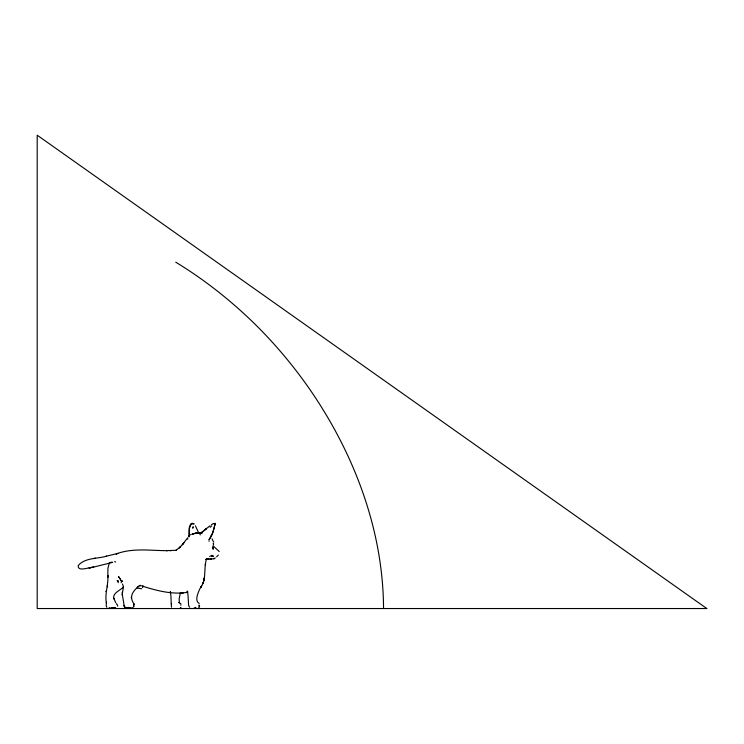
<?xml version="1.0" encoding="UTF-8"?>
<svg xmlns="http://www.w3.org/2000/svg" width="744" height="744" viewBox="0 0 744 744"><rect width="100%" height="100%" fill="white"/><g stroke="black" fill="none" stroke-linecap="round" stroke-linejoin="round"><path stroke-width="1.12" d="M213.426 544.534L213.175 543.408M133.771 606.816L133.669 605.393M188.892 535.327L188.781 536.75M189.069 536.777C189.339 532.974 187.516 522.186 193.952 524.027M117.682 606.174L117.515 605.244M209.083 541.39L209.055 541.279M205.772 559.534L206.72 558.474C203.363 567.765 206.86 578.823 200.815 587.332L201.308 586.579L199.783 588.95C197.923 593.117 194.379 600.845 199.234 603.505M133.697 604.472L133.65 603.514L134.208 604.63M124.425 607.216L122.248 594.177L122.369 595.191C121.821 591.368 124.704 587.797 122.49 583.984M205.409 564.631L205.344 565.105L205.502 563.878M193.161 526.575L192.91 527.961M180.922 604.63L180.811 605.3M192.761 528.091L192.873 527.394M213.435 546.366L213.091 548.765L212.542 547.017M180.299 592.977L179.118 599.348L179.444 602.873L178.737 602.454L180.866 603.728M187.739 539.177L187.832 538.693M214.988 524.455L214.691 525.878M122.211 592.968L122.444 591.852M117.803 580.46L118.231 582.747M203.912 580.153L204.209 578.832L203.568 581.389M214.477 526.678L212.198 534.415L209.064 540.079M142.467 587.602L143.341 585.937L142.076 586.179L142.755 586.17M213.575 544.701L213.519 543.641M121.188 582.747L121.505 580.636L122.555 581.259M109.396 562.789L107.954 568.146L107.787 577.298L107.88 575.493C108.457 585.137 104.662 593.396 106.373 602.873L106.457 602.315L106.178 605.793L106.829 607.29M214.914 523.906L215.09 523.246L214.142 523.813M202.842 583.454L203.112 582.701L202.759 583.687M208.925 539.772L211.51 535.327M105.899 591.554L106.336 590.699M218.373 555.117L216.578 556.81M199.011 607.355L198.75 608.053M201.215 586.737L201.605 586.086M195.691 607.42L195.347 608.099M187.683 537.782L182.271 544.841L184.094 542.59M210.766 536.74L213.044 531.997L215.183 523.488L214.3 524.027M180.745 608.099L180.68 607.532M209.678 556.559L210.273 556.112M180.355 607.988L180.829 607.42M183.461 543.38L179.23 548.003L180.587 546.617L175.9 550.486L176.477 550.309L166.517 550.625L167.261 550.681C150.251 550.616 132.506 547.761 116.185 553.936L117.812 553.434L106.122 556.27L106.578 556.177C97.334 558.939 84.918 557.554 78.241 565.552C77.413 572.378 89.652 566.891 93.707 567.17L89.029 567.998L90.405 567.784M195.737 607.532L194.184 607.988M191.003 524.455L189.478 528.045L189.329 534.424M210.152 527.273L211.752 525.934M205.828 559.516L207.799 558.679M209.929 525.794L200.992 533.029M203.27 531.188L201.503 532.63M202.136 532.127L202.889 531.514M215.314 557.981L213.435 558.818L208.72 559.023M190.836 523.906L192.119 523.246L193.97 523.813M211.417 524.725L213.361 523.562M190.306 534.88L191.357 534.266M123.151 587.183C120.77 590.262 111.935 593.042 113.925 598.929L113.739 598.269L115.766 602.724M129.242 607.485L126.443 607.578M115.627 607.485L112.549 607.578M132.999 607.588L131.316 607.904M195.114 533.206L196.807 532.992L192.491 533.885L200.08 532.844M192.538 533.866L193.589 533.541L192.519 533.876L193.003 533.718M111.963 607.764L111.126 607.904M207.92 558.66C203.93 559.004 209.762 558.958 207.344 558.921M141.667 588.755L137.008 588.067M143.759 586.57C157.858 590.969 172.999 594.8 187.814 592.261M112.67 607.941L111.916 608.034M94.19 558.493L95.362 558.27L93.67 558.595M91.856 567.523L112.688 562.352L110.884 562.176M211.101 555.508L212.003 555.405M129.893 607.894L129.047 607.941M170.748 550.588L170.097 550.644L171.697 550.504M183.47 592.949L181.043 593.108M196.407 533.039L198.806 533.29M139.091 585.491L140.746 585.389L137.798 586.858L138.17 586.542C131.576 592.838 129.149 597.106 134.441 604.723M200.396 532.853L201.122 532.89M201.578 533.002L201.884 532.983M199.718 532.825L200.759 532.862M209.111 559.042L207.697 558.958M140.449 585.714L141.09 585.77M212.124 556.493L211.417 556.4M201.494 532.927L202.201 533.011M109.145 607.681L110.084 607.82M129.577 607.681L130.433 607.82M211.975 556.196L212.505 556.307M212.31 556.261L213.426 556.559M125.662 607.411L124.871 607.151L125.476 607.374M187.748 591.768L187.153 591.136L187.953 594.261L188.641 605.616L189.646 607.225M212.533 555.498L213.193 555.768M122.453 581.371L121.012 580.46M175.742 262.186C205.251 280.125 232.388 301.757 256.913 326.049A463.233 463.233 0 0 1 308.202 387.075C353.437 451.748 383.179 528.984 383.541 608.536M114.697 561.432L115.627 562.064M118.026 581.259L117.115 580.636L118.212 581.371M212.989 545.752L219.238 551.527M171.511 607.234C170.86 602.556 171.399 596.725 170.311 591.61L170.423 592.14M116.408 603.682L117.31 605.058M199.206 605.3L199.671 606.211M212.012 538.814L213.714 542.218M199.913 534.285L200.331 534.899M120.379 579.185L118.454 576.433L120.965 580.366M198.713 533.02L195.44 525.859M187.339 591.35L187.544 591.843M199.011 605.16L199.122 606.881M107.452 585.947L107.517 586.886L107.415 584.849M133.688 605.942L133.715 606.583M123.876 605.411L123.876 605.914M213.072 548.263L213.128 549.007L213.072 548.263M171.492 603.551L171.436 604.072L171.511 603.524M204.479 577.66L204.098 579.195L204.479 577.66M205.856 529.012L204.767 529.923L206.432 528.528L205.856 529.012M214.439 558.549L213.984 558.707L214.439 558.549M176.458 550.411L175.789 550.467L176.458 550.411M211.538 559.032L210.905 559.06L211.538 559.032M706.8 608.536L37.2 608.536L37.2 135.194L706.8 608.536M131.521 598.13L131.297 597.404L131.493 598.102"/></g></svg>
